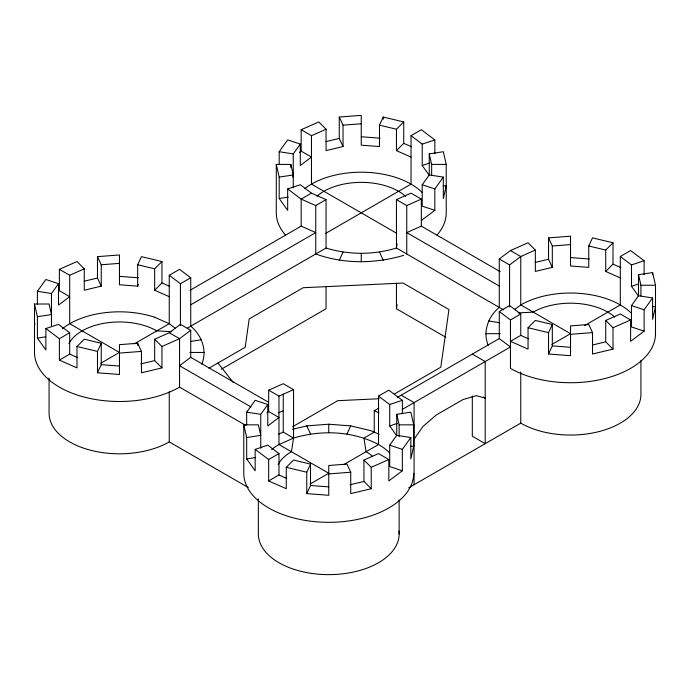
<?xml version="1.0" encoding="UTF-8"?>
<svg xmlns="http://www.w3.org/2000/svg" width="690" height="690" viewBox="0 0 690 690"><rect width="100%" height="100%" fill="white"/><g stroke="black" fill="none" stroke-linecap="round" stroke-linejoin="round"><path stroke-width="1.03" d="M59.383 360.102L59.383 338.704L45.885 328.544L58.503 324.335L69.69 332.753L69.69 354.151L59.383 360.102L76.987 367.899L76.987 346.501L84.275 339.213L101.249 343.275L101.249 364.665L97.48 372.798L119.465 374.463L119.465 344.655L137.681 343.275L141.459 351.4L141.459 372.798L161.952 367.891L161.952 346.501L154.663 339.213L169.24 332.753L180.426 324.335L190.733 330.286L190.733 357.317L179.547 365.735L179.547 387.125L245.459 425.187M201.756 364.165C207.526 350.658 201.704 335.09 190.733 326.172L190.733 277.751L179.547 269.333L169.24 275.284L169.24 323.705L175.26 328.242M246.675 424.988L246.675 412.146L255.162 400.321L267.789 404.521L267.78 425.92L278.967 417.502L278.967 396.112L268.66 390.161L268.66 411.551L266.978 412.818M389.695 452.907A70.389 40.65 0 0 0 378.5 444.489C352.547 430.905 321.342 429.697 293.552 438.072L283.245 432.121L283.245 394.094M278.165 464.534A52.794 30.481 0 0 1 291.413 451.717L293.552 438.072L293.552 389.652L283.245 383.7L268.66 390.161M279.183 164.565L279.183 151.722L287.67 139.898L300.297 144.098L300.288 165.496L311.475 157.079L311.483 135.689L301.176 129.737L301.168 151.127L299.486 152.395M403.736 255.326C375.222 263.873 343.844 264.21 315.753 253.989L326.06 248.038L326.06 199.617L315.753 205.568L315.753 253.989L187.3 328.155M326.06 286.393L326.06 308.766L221.499 369.133M325.792 233.323L411.024 184.109L411.024 157.079L396.448 150.618L396.448 129.228L403.736 121.94L383.243 117.041L379.474 125.166L379.474 146.556L361.25 145.176L361.25 115.368L339.264 117.041L339.264 138.431L343.034 146.556L326.06 150.618L326.06 129.228L318.771 121.94L301.176 129.737M396.448 150.618L403.736 143.33L403.736 121.94M411.024 157.079L411.024 135.68L421.331 129.737L434.838 139.898L434.838 153.801M500.241 271.696L421.331 226.139L421.34 199.108L411.033 193.157L396.448 199.617L396.448 248.038L503.562 309.879M655.431 331.709A84.965 49.059 0 0 1 604.613 378.612A84.965 49.059 0 0 1 510.453 368.356L510.453 346.966L499.267 338.548L499.267 311.518L509.574 305.567L520.76 313.985L520.76 335.383L510.453 341.334L528.048 349.123L528.048 327.733L535.337 320.445L552.319 324.507L552.319 345.897L548.541 354.022L570.535 355.695L570.535 325.887L588.751 324.507L592.52 332.632L592.52 354.022L613.013 349.123L613.013 327.733L605.725 320.445L620.31 313.985L630.617 319.936L630.608 341.326L644.115 331.166L644.115 309.776L652.602 297.942L638.526 295.769L631.497 305.567L631.488 326.965L644.115 331.166M509.574 306.895L509.574 264.934L520.76 256.507L535.337 250.056L528.048 242.768L510.453 250.565L499.267 258.974L499.267 307.404C488.313 316.313 482.474 331.856 488.227 345.345M499.267 311.518L510.453 319.936L510.453 346.966L402.356 409.377M644.115 274.629L644.115 260.716L630.617 250.565L620.31 256.516L620.31 304.937L584.534 325.594M397.104 243.846L396.448 248.038C373.618 255.033 348.89 255.033 326.06 248.038M445.593 337.143L396.448 308.766L397.104 304.566M34.5 325.413L34.949 323.455M292.827 177.209L293.259 175.295M402.33 413.155L402.33 400.321L388.824 390.161L378.517 396.103L389.703 404.521L389.703 425.92L396.741 435.718L396.741 414.328L410.817 412.146L413.715 424.842L413.715 446.24L410.817 458.936L410.817 437.538L396.741 435.364L389.703 445.162L389.712 466.561L402.33 470.77L402.33 449.371L410.817 437.538M97.48 372.798L97.48 351.4L101.249 343.275M100.8 363.216L119.465 352.443L69.69 323.705L69.699 296.674L59.392 290.723L59.383 269.333L76.987 261.536L84.275 268.824L84.275 290.214L101.249 286.16L97.48 278.027L97.48 256.637L119.465 254.964L119.465 284.772L137.681 286.16L137.681 264.762L141.459 256.637L161.952 261.536L161.952 282.926L154.663 290.214L169.24 296.674M137.681 286.16L138.526 284.349M339.264 260.225L343.034 252.1M402.33 470.77L388.832 480.921L388.824 459.531L378.517 453.58L363.94 460.04L371.229 467.328L371.229 488.718L350.736 493.617L350.736 472.227L346.966 464.103L328.751 465.483L328.751 495.291L306.757 493.617L306.757 472.227L310.526 464.103L293.552 460.04L286.264 467.328L286.264 488.718L268.669 480.921L268.669 459.531L255.162 449.371L267.789 445.162L278.976 453.58L278.976 474.97L268.669 480.921M306.757 493.617L310.526 485.493L310.526 464.103M346.966 434.01L350.736 425.885L371.229 430.784L379.112 434.277M548.541 354.022L548.541 332.632L552.319 324.507M535.337 250.056L535.337 271.446L552.319 267.384L548.541 259.259L548.541 237.869L570.535 236.196L570.535 266.004L588.751 267.384L588.751 245.994L592.52 237.869L613.013 242.768L613.013 264.158L605.725 271.446L620.31 277.906M414.078 439.185L422.97 426.454L436.304 414.966L462.973 399.57L476.307 395.663L485.199 398.121L483.362 397.061M37.398 304.161L37.398 291.318L45.885 279.493L58.503 283.694L58.512 305.092L69.699 296.674L69.69 275.276L59.383 269.333M51.474 326.301L51.474 293.5L58.503 283.694M293.259 187.775L293.259 153.905L300.297 144.098M443.325 177.114L434.838 188.948L434.838 210.338L422.22 206.138L422.211 184.739L429.249 174.941L443.325 177.114L443.325 198.513L446.223 185.817L443.092 185.817M260.751 448.198L260.751 414.328L267.789 404.521M154.663 290.214L154.663 268.824L161.952 261.536M605.725 271.446L605.725 250.056L613.013 242.768M190.733 330.286L179.547 338.704L161.952 346.501M421.34 220.498L434.838 210.338M514.74 309.465L520.76 304.937A70.389 40.641 0 0 1 631.462 313.329M59.383 338.704L69.69 332.753M326.06 199.617L311.483 193.157L301.176 199.108L301.176 226.139L190.009 290.318M180.426 325.663L180.426 283.702L190.733 277.751M190.733 304.773L315.753 232.599L301.176 226.139M134.395 343.818L169.24 323.705L154.663 317.245M208.889 368.227L245.183 347.277L249.176 318.918L303.186 287.73L403.072 283.038L448.949 309.534L440.824 367.201L394.266 394.076M292.474 426.8L337.695 400.683L379.345 398.734M268.669 459.531L278.976 453.58M510.453 319.936L520.76 313.985M372.264 456.012A52.794 30.481 0 0 0 366.079 451.717L363.94 438.072L374.247 432.121L374.247 410.731L378.896 408.049M397.483 397.319L499.267 338.548M310.086 484.044L328.751 473.271L278.976 444.533L278.967 417.502L268.66 411.551M343.68 464.646L378.517 444.533L378.517 396.103M551.871 344.448L570.535 333.675L520.76 304.937L520.76 256.507L510.453 250.565M408.609 487.89L520.76 423.134A70.389 40.641 0 0 0 597.471 431.949A70.389 40.641 0 0 0 640.924 394.404L640.924 360.309M311.483 135.689L326.06 129.228M69.69 275.276L84.275 268.824M396.448 199.617L406.755 205.568L421.34 199.108M421.331 226.139L406.755 232.599L499.267 286.005M278.967 396.112L293.552 389.652M278.389 412.887L283.245 410.731M278.389 434.277L283.245 432.121M293.552 438.072L278.976 444.533A70.389 40.65 0 0 0 271.636 449.526M613.013 327.733L630.617 319.936M371.229 467.328L388.824 459.531M279.183 177.114L293.259 174.941L290.861 164.418L276.285 164.418L279.183 177.114L279.183 198.513L287.67 210.338L287.67 188.948L300.297 184.739L311.483 193.157M411.024 135.68L422.211 144.098L434.838 139.898M437.089 234.962A84.965 49.059 0 0 0 446.223 212.848L446.223 164.418L443.325 151.722L429.249 153.905L429.249 175.295L422.211 165.496L429.982 162.909M620.31 256.516L631.497 264.926L644.115 260.716M655.5 333.675L655.5 285.246L652.602 272.55L638.526 274.732L638.526 296.122L631.497 286.324L638.293 284.056M389.703 404.521L402.33 400.321M389.703 425.92L397.474 423.332M325.939 141.614L339.264 138.431M84.154 281.21L97.48 278.027M535.224 262.441L548.541 259.259M140.682 363.949L154.663 360.603L161.952 367.891M592.745 344.94L605.725 341.835L613.013 349.123M292.413 429.318L306.757 425.885L328.751 424.212L350.736 425.885M349.959 484.777L363.94 481.43L371.229 488.718M279.183 198.513L288.23 197.107M45.885 328.544L45.885 349.942L37.398 338.109L37.398 316.71L51.474 314.537L49.076 304.014L34.5 304.014L34.5 352.443M37.398 338.109L45.437 336.867M190.475 341.455L201.54 339.747M255.162 449.371L255.162 470.761L246.675 458.936L246.675 437.538L260.751 435.364L258.353 424.842L243.777 424.842L243.777 473.271A84.965 49.059 0 0 0 328.751 522.321A84.965 49.059 0 0 0 413.715 473.271M246.675 458.936L255.723 457.53M339.264 117.041L343.034 125.166L361.25 123.777M97.48 256.637L101.249 264.762L119.465 263.382M548.541 237.869L552.319 245.994L570.535 244.605M119.465 353.073L141.459 351.4M570.535 334.305L592.52 332.632M328.751 473.901L350.736 472.227M518.164 312.906L533.206 312.122A52.794 30.481 0 0 1 614.816 317.081M429.249 153.905L431.647 164.418L446.223 164.418M638.526 274.732L640.924 285.246L655.5 285.246M652.378 306.645L655.5 306.645L652.602 319.341L652.602 297.942M485.57 333.675L500.147 333.675M189.854 352.443L204.43 352.443M396.741 414.328L399.139 424.842L413.715 424.842M410.593 446.24L413.715 446.24M171.836 331.674L156.794 330.889A52.794 30.481 0 0 0 68.888 343.706M361.25 136.758L380.104 138.19M570.535 257.586L589.381 259.017M119.465 276.354L138.319 277.785M552.319 345.897L570.535 347.277M101.249 364.665L119.465 366.054M310.526 485.493L328.751 486.881M279.183 151.722L293.259 153.905M488.46 320.979L499.526 322.687M37.398 291.318L51.474 293.5M246.675 412.146L260.751 414.328M379.474 125.166L396.448 129.228M588.751 245.994L605.725 250.056M528.048 327.733L548.541 332.632M137.681 264.762L154.663 268.824M76.987 346.501L97.48 351.4M286.264 467.328L306.757 472.227M422.211 184.739L434.838 188.948M631.497 305.567L644.115 309.776M389.703 445.162L402.33 449.371M403.736 143.33L411.559 146.797M613.013 264.158L620.836 267.625M315.753 205.568L301.176 199.108L287.67 188.948M520.76 335.383L528.531 338.825M161.952 282.926L169.775 286.393M374.247 410.731L379.112 412.879M69.69 354.151L77.47 357.593M278.976 474.97L286.747 478.42M499.267 258.974L509.574 264.934M301.168 151.127L311.475 157.079L311.483 184.109L396.716 233.323M472.314 354.108L485.199 361.543L485.199 443.67L472.314 436.227L472.314 395.982M401.201 395.172L414.078 402.606L414.078 484.725M169.24 332.753L179.547 338.704L179.547 365.735L251.031 407.005M190.733 357.317L268.445 402.184M49.076 378.008L49.076 413.163A70.389 40.641 0 0 0 92.529 450.717A70.389 40.641 0 0 0 169.24 441.902L248.288 487.537M169.24 275.284L180.426 283.702M217.971 362.983L233.211 382.45M379.474 252.1L383.243 260.225M306.757 425.885L310.526 434.01M243.777 424.842L246.675 437.538M34.5 304.014L37.398 316.71M652.602 272.55L652.602 274.689M640.924 285.246L640.924 295.941M631.497 264.926L631.497 286.324M605.725 320.445L605.725 341.835M552.319 245.994L552.319 267.384M520.76 371.996L520.76 423.134M431.647 164.418L431.647 175.122M422.211 144.098L422.211 165.496M406.755 205.568L406.755 253.989M399.139 424.842L399.139 436.615M399.139 499.905L399.139 533.991M396.448 283.202L396.448 308.766M383.243 117.041L383.243 119.18M363.94 460.04L363.94 481.43M361.25 253.489L361.25 261.898M343.034 125.166L343.034 146.556M328.751 424.212L328.751 432.63M290.861 164.418L290.861 167.627M276.285 164.418L276.285 212.848A84.965 49.059 0 0 0 285.419 234.962M258.353 498.836L258.353 533.991A70.389 40.641 0 0 0 331.252 574.606A70.389 40.641 0 0 0 398.958 531.11M169.24 391.834L169.24 441.902M154.663 339.213L154.663 360.603M137.681 343.275L137.681 345.414M101.249 264.762L101.249 286.16M179.547 387.125A84.965 49.059 0 0 1 85.388 397.38A84.965 49.059 0 0 1 34.569 350.477M62.376 328.699A70.389 40.624 0 0 1 69.716 323.722A70.389 40.607 0 0 1 154.655 317.253M316.969 196.253A52.794 30.481 0 0 1 405.539 196.253M304.98 188.43A70.389 40.641 0 0 1 422.237 192.553"/></g></svg>
